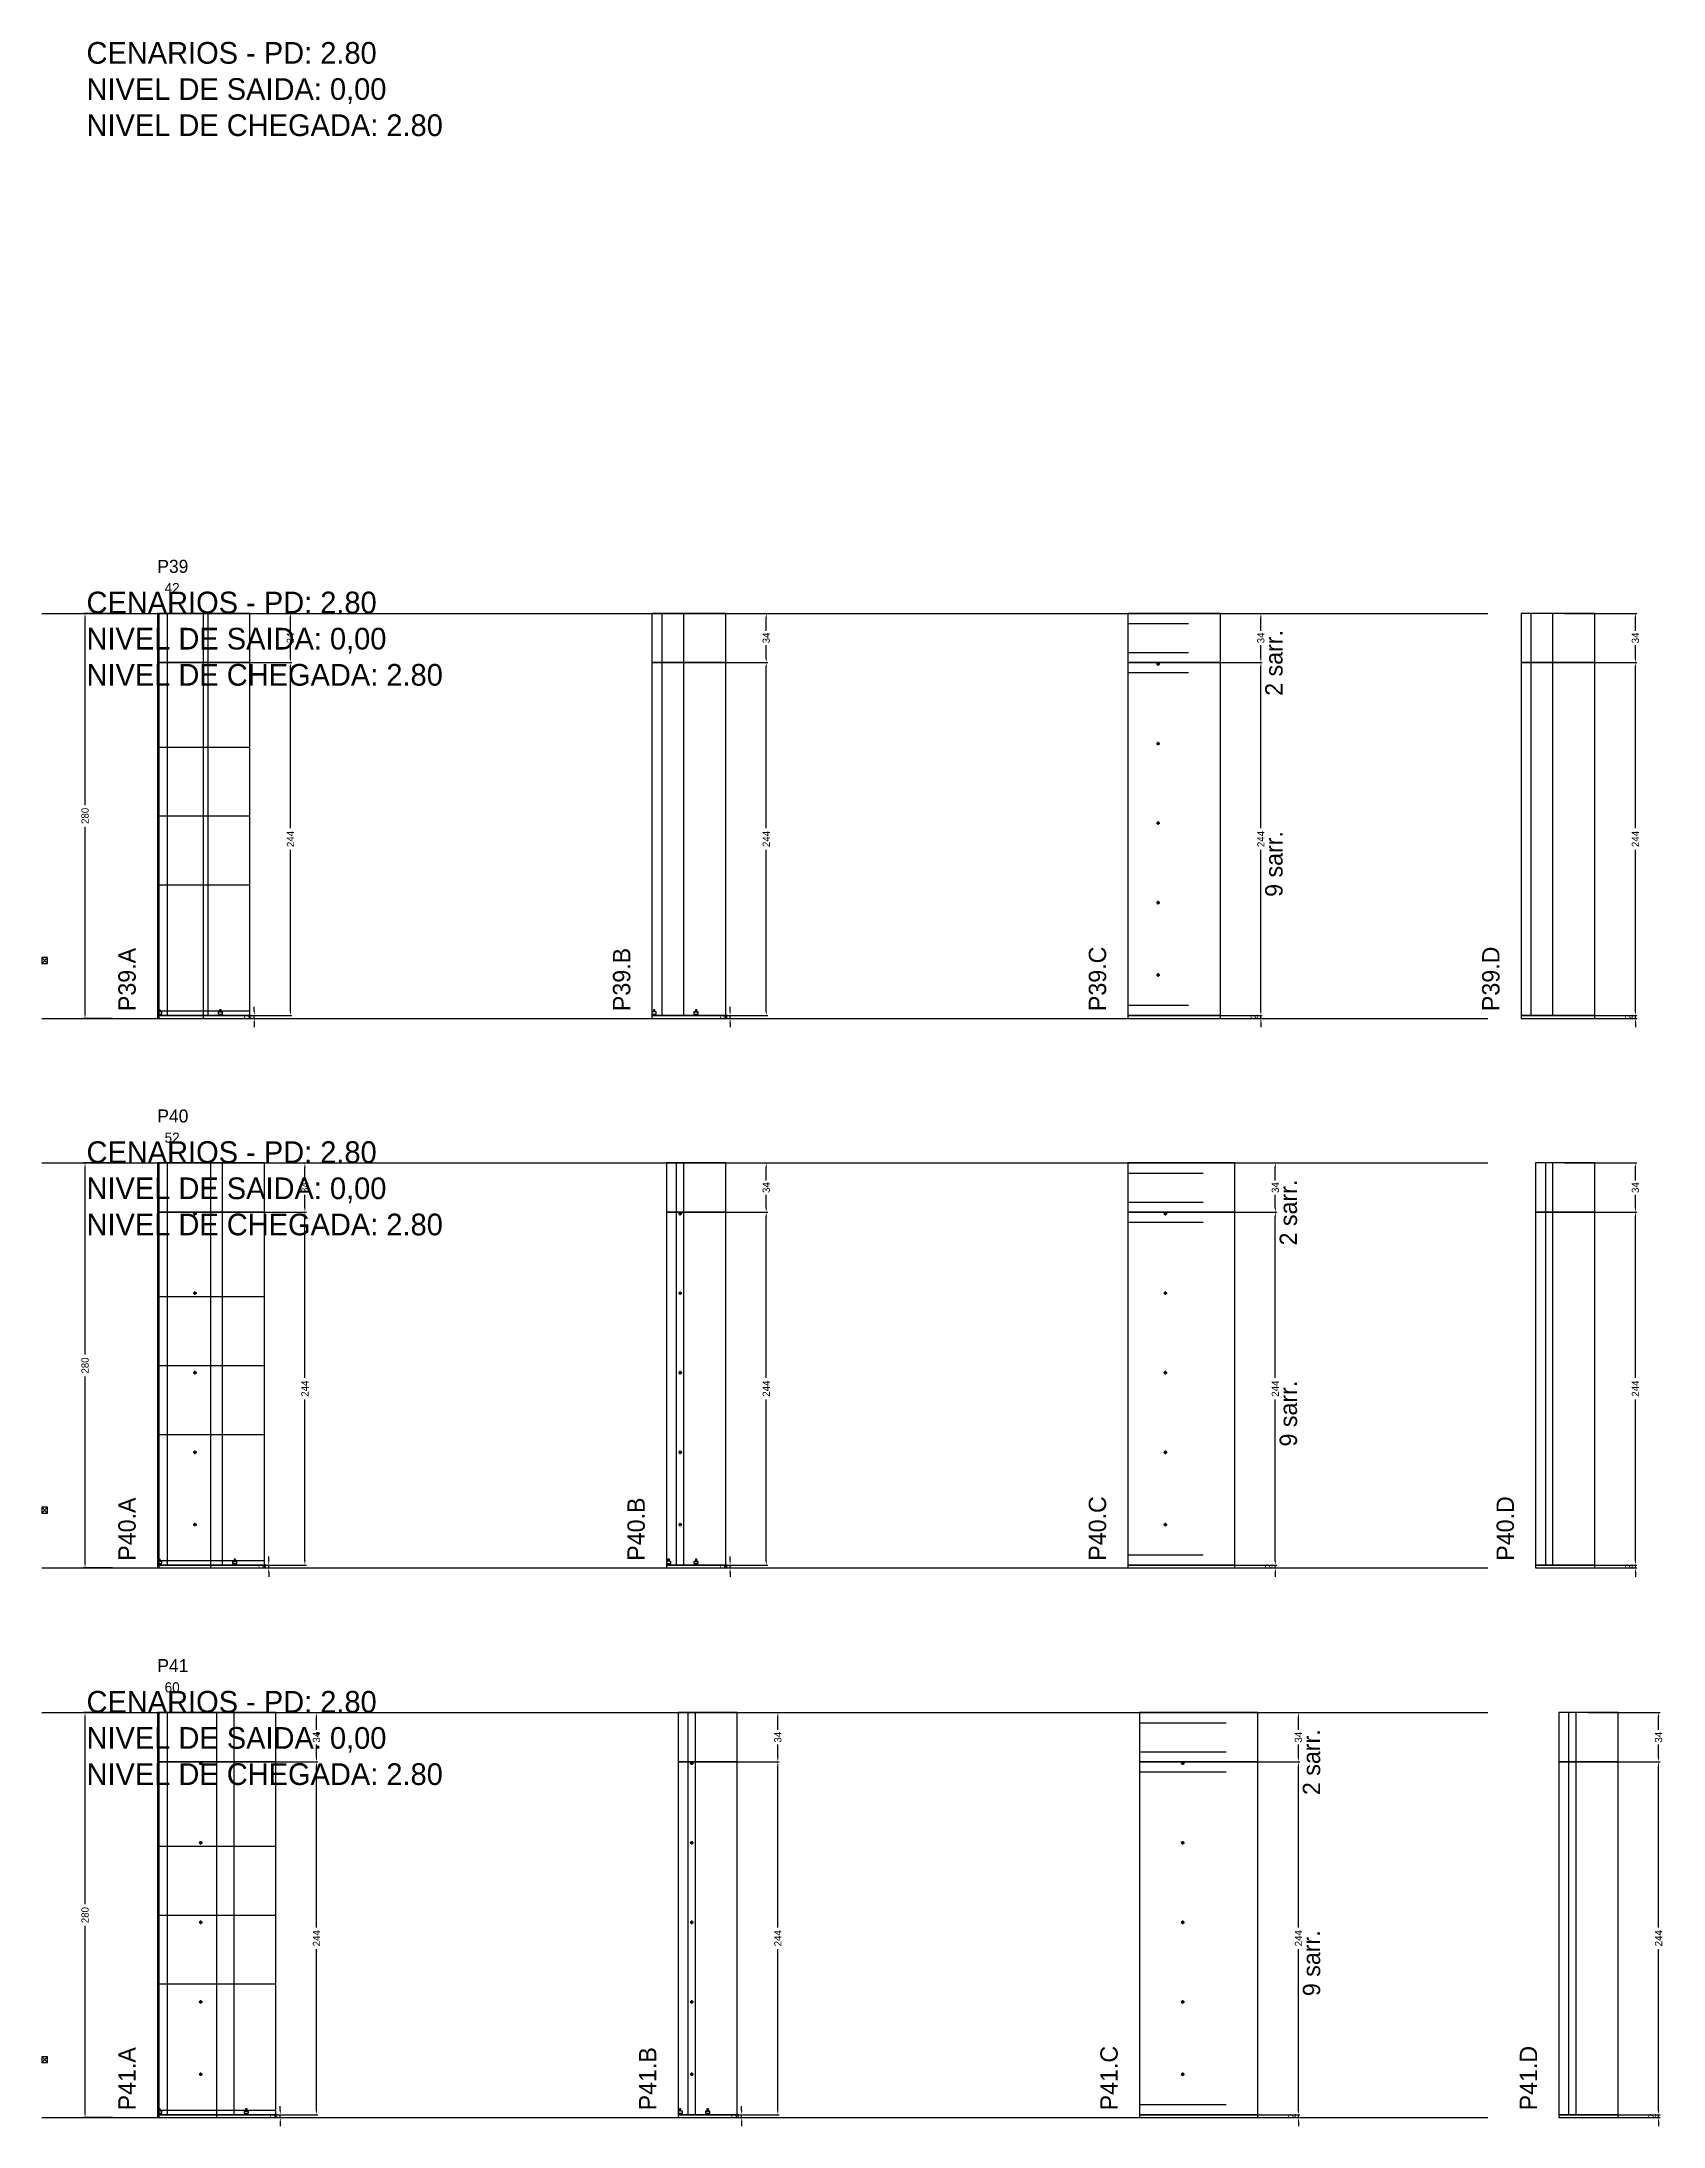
# Model space of a CAD drawing. Header units: centimetres. Extents: x -10500 to 4121, y -45226 to 295.
# Drawn here: x -7000 to -5879, y -1146 to 295 of the extents above; entities that cross this region are included whole.
import ezdxf

# ---------------------------------------------------------------- set-up
doc = ezdxf.new("R2010")
doc.units = ezdxf.units.CM
doc.linetypes.add('DASHED', pattern=[2, -2])
for name, color, linetype in [('CHAPA', 140, 'Continuous'), ('COTA', 241, 'Continuous'), ('COTAS FURACAO', 16, 'Continuous'), ('Madeira', 30, 'Continuous'), ('MEIO_PONT', 160, 'Continuous'), ('NOMENCLATURA', 7, 'Continuous'), ('Nível', 160, 'Continuous'), ('Painéis', 200, 'Continuous'), ('Perfil Metálico', 150, 'Continuous'), ('SARR_2.2x7', 40, 'Continuous'), ('SARRAFO DE PRESSAO', 200, 'Continuous'), ('texto', 7, 'Continuous'), ('TEXTO_GERAL', 7, 'Continuous')]:
    doc.layers.add(name, color=color, linetype=linetype)
doc.dimstyles.new('PAINEL-NOVA', dxfattribs={"dimtxt": 5, "dimasz": 3, "dimexe": 1, "dimexo": 1, "dimgap": 1, "dimtad": 1, "dimcen": 2.5, "dimazin": 3, "dimtfac": 1, "dimtmove": 0, "dimatfit": 3})

# ---------------------------------------------------------------- blocks, each defined once
blk = doc.blocks.new('_CLOSEDFILLED')
at = {"color": 0, "linetype": 'BYBLOCK'}
blk.add_solid([(-1, 0.16), (0, 0), (-1, -0.16)], dxfattribs=at)
blk = doc.blocks.new('*D1')
for p, q in [((-6951, -100), (-6971, -100)), ((-6970, -232.5), (-6970, -103)), ((-6970, -377), (-6970, -247.5)), ((-6951, -380), (-6971, -380))]:
    blk.add_line(p, q)
at = {"layer": 'Defpoints'}
for p in [(-6950, -100), (-6970, -380), (-6950, -380)]:
    blk.add_point(p, dxfattribs=at)
at = {"layer": 'COTA', "xscale": 3, "yscale": 3}
for p, rotation in [((-6970, -100), 90), ((-6970, -380), 270)]:
    blk.add_blockref('_CLOSEDFILLED', p, dxfattribs=dict(at, rotation=rotation))
at = {"layer": 'COTA', "insert": (-6970, -240), "char_height": 5, "attachment_point": 5, "rotation": 90}
blk.add_mtext('280', dxfattribs=at)
blk = doc.blocks.new('MULDURA')
at = {"layer": 'Paineis'}
for p, q in [((0, 0), (4, 4)), ((4, 0), (0, 4))]:
    blk.add_line(p, q, dxfattribs=at)
blk.add_lwpolyline([(0, 0), (4, 0), (4, 4), (0, 4)], close=True, dxfattribs=at)
blk = doc.blocks.new('*D3')
for p, q in [((-6877, -134), (-6827, -134)), ((-6828, -248.5), (-6828, -137)), ((-6828, -375), (-6828, -263.5)), ((-6877, -378), (-6827, -378))]:
    blk.add_line(p, q)
at = {"layer": 'Defpoints'}
for p in [(-6878, -134), (-6878, -378), (-6828, -378)]:
    blk.add_point(p, dxfattribs=at)
at = {"layer": 'COTA', "xscale": 3, "yscale": 3}
for p, rotation in [((-6828, -134), 90), ((-6828, -378), 270)]:
    blk.add_blockref('_CLOSEDFILLED', p, dxfattribs=dict(at, rotation=rotation))
at = {"layer": 'COTA', "insert": (-6828, -256), "char_height": 5, "attachment_point": 5, "rotation": 90}
blk.add_mtext('244', dxfattribs=at)
blk = doc.blocks.new('*D4')
for p, q in [((-6877, -100), (-6827, -100)), ((-6828, -112), (-6828, -103)), ((-6828, -131), (-6828, -122)), ((-6877, -134), (-6827, -134))]:
    blk.add_line(p, q)
at = {"layer": 'Defpoints'}
for p in [(-6878, -100), (-6878, -134), (-6828, -134)]:
    blk.add_point(p, dxfattribs=at)
at = {"layer": 'COTA', "xscale": 3, "yscale": 3}
for p, rotation in [((-6828, -100), 90), ((-6828, -134), 270)]:
    blk.add_blockref('_CLOSEDFILLED', p, dxfattribs=dict(at, rotation=rotation))
at = {"layer": 'COTA', "insert": (-6828, -117), "char_height": 5, "attachment_point": 5, "rotation": 90}
blk.add_mtext('34', dxfattribs=at)
blk = doc.blocks.new('SLIPTEE')
at = {"layer": 'Paineis'}
blk.add_lwpolyline([(0, 0), (3, 0), (3, 1.5), (2, 1.5), (2, 3), (1, 3), (1, 1.5), (0, 1.5)], close=True, dxfattribs=at)
blk = doc.blocks.new('SLIPTDD')
at = {"layer": 'Paineis'}
blk.add_line((0, 1.5), (3, 1.5), dxfattribs=at)
blk.add_lwpolyline([(0, 0), (3, 0), (3, 1.5), (2, 1.5), (2, 3), (1, 3), (1, 1.5), (0, 1.5)], close=True, dxfattribs=at)
blk = doc.blocks.new('*D6')
for p, q in [((-6548, -134), (-6498, -134)), ((-6499, -248.5), (-6499, -137)), ((-6499, -375), (-6499, -263.5)), ((-6548, -378), (-6498, -378))]:
    blk.add_line(p, q)
at = {"layer": 'Defpoints'}
for p in [(-6549, -134), (-6549, -378), (-6499, -378)]:
    blk.add_point(p, dxfattribs=at)
at = {"layer": 'COTA', "xscale": 3, "yscale": 3}
for p, rotation in [((-6499, -134), 90), ((-6499, -378), 270)]:
    blk.add_blockref('_CLOSEDFILLED', p, dxfattribs=dict(at, rotation=rotation))
at = {"layer": 'COTA', "insert": (-6499, -256), "char_height": 5, "attachment_point": 5, "rotation": 90}
blk.add_mtext('244', dxfattribs=at)
blk = doc.blocks.new('*D7')
for p, q in [((-6548, -100), (-6498, -100)), ((-6499, -112), (-6499, -103)), ((-6499, -131), (-6499, -122)), ((-6548, -134), (-6498, -134))]:
    blk.add_line(p, q)
at = {"layer": 'Defpoints'}
for p in [(-6549, -100), (-6549, -134), (-6499, -134)]:
    blk.add_point(p, dxfattribs=at)
at = {"layer": 'COTA', "xscale": 3, "yscale": 3}
for p, rotation in [((-6499, -100), 90), ((-6499, -134), 270)]:
    blk.add_blockref('_CLOSEDFILLED', p, dxfattribs=dict(at, rotation=rotation))
at = {"layer": 'COTA', "insert": (-6499, -117), "char_height": 5, "attachment_point": 5, "rotation": 90}
blk.add_mtext('34', dxfattribs=at)
blk = doc.blocks.new('*D9')
for p, q in [((-6206, -134), (-6156, -134)), ((-6157, -248.5), (-6157, -137)), ((-6157, -375), (-6157, -263.5)), ((-6206, -378), (-6156, -378))]:
    blk.add_line(p, q)
at = {"layer": 'Defpoints'}
for p in [(-6207, -134), (-6207, -378), (-6157, -378)]:
    blk.add_point(p, dxfattribs=at)
at = {"layer": 'COTA', "xscale": 3, "yscale": 3}
for p, rotation in [((-6157, -134), 90), ((-6157, -378), 270)]:
    blk.add_blockref('_CLOSEDFILLED', p, dxfattribs=dict(at, rotation=rotation))
at = {"layer": 'COTA', "insert": (-6157, -256), "char_height": 5, "attachment_point": 5, "rotation": 90}
blk.add_mtext('244', dxfattribs=at)
blk = doc.blocks.new('*D10')
for p, q in [((-6206, -100), (-6156, -100)), ((-6157, -112), (-6157, -103)), ((-6157, -131), (-6157, -122)), ((-6206, -134), (-6156, -134))]:
    blk.add_line(p, q)
at = {"layer": 'Defpoints'}
for p in [(-6207, -100), (-6207, -134), (-6157, -134)]:
    blk.add_point(p, dxfattribs=at)
at = {"layer": 'COTA', "xscale": 3, "yscale": 3}
for p, rotation in [((-6157, -100), 90), ((-6157, -134), 270)]:
    blk.add_blockref('_CLOSEDFILLED', p, dxfattribs=dict(at, rotation=rotation))
at = {"layer": 'COTA', "insert": (-6157, -117), "char_height": 5, "attachment_point": 5, "rotation": 90}
blk.add_mtext('34', dxfattribs=at)
blk = doc.blocks.new('furacao')
at = {"layer": 'COTAS FURACAO'}
for p, q in [((-1.2, 0), (1.2, 0)), ((0, -1.2), (0, 1.2))]:
    blk.add_line(p, q, dxfattribs=at)
blk.add_circle((0, 0), 0.8, dxfattribs=at)
blk = doc.blocks.new('*D12')
for p, q in [((-5947, -134), (-5897, -134)), ((-5898, -248.5), (-5898, -137)), ((-5898, -375), (-5898, -263.5)), ((-5947, -378), (-5897, -378))]:
    blk.add_line(p, q)
at = {"layer": 'Defpoints'}
for p in [(-5948, -134), (-5948, -378), (-5898, -378)]:
    blk.add_point(p, dxfattribs=at)
at = {"layer": 'COTA', "xscale": 3, "yscale": 3}
for p, rotation in [((-5898, -134), 90), ((-5898, -378), 270)]:
    blk.add_blockref('_CLOSEDFILLED', p, dxfattribs=dict(at, rotation=rotation))
at = {"layer": 'COTA', "insert": (-5898, -256), "char_height": 5, "attachment_point": 5, "rotation": 90}
blk.add_mtext('244', dxfattribs=at)
blk = doc.blocks.new('*D13')
for p, q in [((-5947, -100), (-5897, -100)), ((-5898, -112), (-5898, -103)), ((-5898, -131), (-5898, -122)), ((-5947, -134), (-5897, -134))]:
    blk.add_line(p, q)
at = {"layer": 'Defpoints'}
for p in [(-5948, -100), (-5948, -134), (-5898, -134)]:
    blk.add_point(p, dxfattribs=at)
at = {"layer": 'COTA', "xscale": 3, "yscale": 3}
for p, rotation in [((-5898, -100), 90), ((-5898, -134), 270)]:
    blk.add_blockref('_CLOSEDFILLED', p, dxfattribs=dict(at, rotation=rotation))
at = {"layer": 'COTA', "insert": (-5898, -117), "char_height": 5, "attachment_point": 5, "rotation": 90}
blk.add_mtext('34', dxfattribs=at)
blk = doc.blocks.new('*D27')
for p, q in [((-6951, -480), (-6971, -480)), ((-6970, -612.5), (-6970, -483)), ((-6970, -757), (-6970, -627.5)), ((-6951, -760), (-6971, -760))]:
    blk.add_line(p, q)
at = {"layer": 'Defpoints'}
for p in [(-6950, -480), (-6970, -760), (-6950, -760)]:
    blk.add_point(p, dxfattribs=at)
at = {"layer": 'COTA', "xscale": 3, "yscale": 3}
for p, rotation in [((-6970, -480), 90), ((-6970, -760), 270)]:
    blk.add_blockref('_CLOSEDFILLED', p, dxfattribs=dict(at, rotation=rotation))
at = {"layer": 'COTA', "insert": (-6970, -620), "char_height": 5, "attachment_point": 5, "rotation": 90}
blk.add_mtext('280', dxfattribs=at)
blk = doc.blocks.new('*D29')
for p, q in [((-6867, -514), (-6817, -514)), ((-6818, -628.5), (-6818, -517)), ((-6818, -755), (-6818, -643.5)), ((-6867, -758), (-6817, -758))]:
    blk.add_line(p, q)
at = {"layer": 'Defpoints'}
for p in [(-6868, -514), (-6868, -758), (-6818, -758)]:
    blk.add_point(p, dxfattribs=at)
at = {"layer": 'COTA', "xscale": 3, "yscale": 3}
for p, rotation in [((-6818, -514), 90), ((-6818, -758), 270)]:
    blk.add_blockref('_CLOSEDFILLED', p, dxfattribs=dict(at, rotation=rotation))
at = {"layer": 'COTA', "insert": (-6818, -636), "char_height": 5, "attachment_point": 5, "rotation": 90}
blk.add_mtext('244', dxfattribs=at)
blk = doc.blocks.new('*D30')
for p, q in [((-6867, -480), (-6817, -480)), ((-6818, -492), (-6818, -483)), ((-6818, -511), (-6818, -502)), ((-6867, -514), (-6817, -514))]:
    blk.add_line(p, q)
at = {"layer": 'Defpoints'}
for p in [(-6868, -480), (-6868, -514), (-6818, -514)]:
    blk.add_point(p, dxfattribs=at)
at = {"layer": 'COTA', "xscale": 3, "yscale": 3}
for p, rotation in [((-6818, -480), 90), ((-6818, -514), 270)]:
    blk.add_blockref('_CLOSEDFILLED', p, dxfattribs=dict(at, rotation=rotation))
at = {"layer": 'COTA', "insert": (-6818, -497), "char_height": 5, "attachment_point": 5, "rotation": 90}
blk.add_mtext('34', dxfattribs=at)
blk = doc.blocks.new('*D32')
for p, q in [((-6548, -514), (-6498, -514)), ((-6499, -628.5), (-6499, -517)), ((-6499, -755), (-6499, -643.5)), ((-6548, -758), (-6498, -758))]:
    blk.add_line(p, q)
at = {"layer": 'Defpoints'}
for p in [(-6549, -514), (-6549, -758), (-6499, -758)]:
    blk.add_point(p, dxfattribs=at)
at = {"layer": 'COTA', "xscale": 3, "yscale": 3}
for p, rotation in [((-6499, -514), 90), ((-6499, -758), 270)]:
    blk.add_blockref('_CLOSEDFILLED', p, dxfattribs=dict(at, rotation=rotation))
at = {"layer": 'COTA', "insert": (-6499, -636), "char_height": 5, "attachment_point": 5, "rotation": 90}
blk.add_mtext('244', dxfattribs=at)
blk = doc.blocks.new('*D33')
for p, q in [((-6548, -480), (-6498, -480)), ((-6499, -492), (-6499, -483)), ((-6499, -511), (-6499, -502)), ((-6548, -514), (-6498, -514))]:
    blk.add_line(p, q)
at = {"layer": 'Defpoints'}
for p in [(-6549, -480), (-6549, -514), (-6499, -514)]:
    blk.add_point(p, dxfattribs=at)
at = {"layer": 'COTA', "xscale": 3, "yscale": 3}
for p, rotation in [((-6499, -480), 90), ((-6499, -514), 270)]:
    blk.add_blockref('_CLOSEDFILLED', p, dxfattribs=dict(at, rotation=rotation))
at = {"layer": 'COTA', "insert": (-6499, -497), "char_height": 5, "attachment_point": 5, "rotation": 90}
blk.add_mtext('34', dxfattribs=at)
blk = doc.blocks.new('*D35')
for p, q in [((-6196, -514), (-6146, -514)), ((-6147, -628.5), (-6147, -517)), ((-6147, -755), (-6147, -643.5)), ((-6196, -758), (-6146, -758))]:
    blk.add_line(p, q)
at = {"layer": 'Defpoints'}
for p in [(-6197, -514), (-6197, -758), (-6147, -758)]:
    blk.add_point(p, dxfattribs=at)
at = {"layer": 'COTA', "xscale": 3, "yscale": 3}
for p, rotation in [((-6147, -514), 90), ((-6147, -758), 270)]:
    blk.add_blockref('_CLOSEDFILLED', p, dxfattribs=dict(at, rotation=rotation))
at = {"layer": 'COTA', "insert": (-6147, -636), "char_height": 5, "attachment_point": 5, "rotation": 90}
blk.add_mtext('244', dxfattribs=at)
blk = doc.blocks.new('*D36')
for p, q in [((-6196, -480), (-6146, -480)), ((-6147, -492), (-6147, -483)), ((-6147, -511), (-6147, -502)), ((-6196, -514), (-6146, -514))]:
    blk.add_line(p, q)
at = {"layer": 'Defpoints'}
for p in [(-6197, -480), (-6197, -514), (-6147, -514)]:
    blk.add_point(p, dxfattribs=at)
at = {"layer": 'COTA', "xscale": 3, "yscale": 3}
for p, rotation in [((-6147, -480), 90), ((-6147, -514), 270)]:
    blk.add_blockref('_CLOSEDFILLED', p, dxfattribs=dict(at, rotation=rotation))
at = {"layer": 'COTA', "insert": (-6147, -497), "char_height": 5, "attachment_point": 5, "rotation": 90}
blk.add_mtext('34', dxfattribs=at)
blk = doc.blocks.new('*D38')
for p, q in [((-5947, -514), (-5897, -514)), ((-5898, -628.5), (-5898, -517)), ((-5898, -755), (-5898, -643.5)), ((-5947, -758), (-5897, -758))]:
    blk.add_line(p, q)
at = {"layer": 'Defpoints'}
for p in [(-5948, -514), (-5948, -758), (-5898, -758)]:
    blk.add_point(p, dxfattribs=at)
at = {"layer": 'COTA', "xscale": 3, "yscale": 3}
for p, rotation in [((-5898, -514), 90), ((-5898, -758), 270)]:
    blk.add_blockref('_CLOSEDFILLED', p, dxfattribs=dict(at, rotation=rotation))
at = {"layer": 'COTA', "insert": (-5898, -636), "char_height": 5, "attachment_point": 5, "rotation": 90}
blk.add_mtext('244', dxfattribs=at)
blk = doc.blocks.new('*D39')
for p, q in [((-5947, -480), (-5897, -480)), ((-5898, -492), (-5898, -483)), ((-5898, -511), (-5898, -502)), ((-5947, -514), (-5897, -514))]:
    blk.add_line(p, q)
at = {"layer": 'Defpoints'}
for p in [(-5948, -480), (-5948, -514), (-5898, -514)]:
    blk.add_point(p, dxfattribs=at)
at = {"layer": 'COTA', "xscale": 3, "yscale": 3}
for p, rotation in [((-5898, -480), 90), ((-5898, -514), 270)]:
    blk.add_blockref('_CLOSEDFILLED', p, dxfattribs=dict(at, rotation=rotation))
at = {"layer": 'COTA', "insert": (-5898, -497), "char_height": 5, "attachment_point": 5, "rotation": 90}
blk.add_mtext('34', dxfattribs=at)
blk = doc.blocks.new('*D53')
for p, q in [((-6951, -860), (-6971, -860)), ((-6970, -992.5), (-6970, -863)), ((-6970, -1137), (-6970, -1007.5)), ((-6951, -1140), (-6971, -1140))]:
    blk.add_line(p, q)
at = {"layer": 'Defpoints'}
for p in [(-6950, -860), (-6970, -1140), (-6950, -1140)]:
    blk.add_point(p, dxfattribs=at)
at = {"layer": 'COTA', "xscale": 3, "yscale": 3}
for p, rotation in [((-6970, -860), 90), ((-6970, -1140), 270)]:
    blk.add_blockref('_CLOSEDFILLED', p, dxfattribs=dict(at, rotation=rotation))
at = {"layer": 'COTA', "insert": (-6970, -1000), "char_height": 5, "attachment_point": 5, "rotation": 90}
blk.add_mtext('280', dxfattribs=at)
blk = doc.blocks.new('*D55')
for p, q in [((-6859, -894), (-6809, -894)), ((-6810, -1008.5), (-6810, -897)), ((-6810, -1135), (-6810, -1023.5)), ((-6859, -1138), (-6809, -1138))]:
    blk.add_line(p, q)
at = {"layer": 'Defpoints'}
for p in [(-6860, -894), (-6860, -1138), (-6810, -1138)]:
    blk.add_point(p, dxfattribs=at)
at = {"layer": 'COTA', "xscale": 3, "yscale": 3}
for p, rotation in [((-6810, -894), 90), ((-6810, -1138), 270)]:
    blk.add_blockref('_CLOSEDFILLED', p, dxfattribs=dict(at, rotation=rotation))
at = {"layer": 'COTA', "insert": (-6810, -1016), "char_height": 5, "attachment_point": 5, "rotation": 90}
blk.add_mtext('244', dxfattribs=at)
blk = doc.blocks.new('*D56')
for p, q in [((-6859, -860), (-6809, -860)), ((-6810, -872), (-6810, -863)), ((-6810, -891), (-6810, -882)), ((-6859, -894), (-6809, -894))]:
    blk.add_line(p, q)
at = {"layer": 'Defpoints'}
for p in [(-6860, -860), (-6860, -894), (-6810, -894)]:
    blk.add_point(p, dxfattribs=at)
at = {"layer": 'COTA', "xscale": 3, "yscale": 3}
for p, rotation in [((-6810, -860), 90), ((-6810, -894), 270)]:
    blk.add_blockref('_CLOSEDFILLED', p, dxfattribs=dict(at, rotation=rotation))
at = {"layer": 'COTA', "insert": (-6810, -877), "char_height": 5, "attachment_point": 5, "rotation": 90}
blk.add_mtext('34', dxfattribs=at)
blk = doc.blocks.new('*D58')
for p, q in [((-6540, -894), (-6490, -894)), ((-6491, -1008.5), (-6491, -897)), ((-6491, -1135), (-6491, -1023.5)), ((-6540, -1138), (-6490, -1138))]:
    blk.add_line(p, q)
at = {"layer": 'Defpoints'}
for p in [(-6541, -894), (-6541, -1138), (-6491, -1138)]:
    blk.add_point(p, dxfattribs=at)
at = {"layer": 'COTA', "xscale": 3, "yscale": 3}
for p, rotation in [((-6491, -894), 90), ((-6491, -1138), 270)]:
    blk.add_blockref('_CLOSEDFILLED', p, dxfattribs=dict(at, rotation=rotation))
at = {"layer": 'COTA', "insert": (-6491, -1016), "char_height": 5, "attachment_point": 5, "rotation": 90}
blk.add_mtext('244', dxfattribs=at)
blk = doc.blocks.new('*D59')
for p, q in [((-6540, -860), (-6490, -860)), ((-6491, -872), (-6491, -863)), ((-6491, -891), (-6491, -882)), ((-6540, -894), (-6490, -894))]:
    blk.add_line(p, q)
at = {"layer": 'Defpoints'}
for p in [(-6541, -860), (-6541, -894), (-6491, -894)]:
    blk.add_point(p, dxfattribs=at)
at = {"layer": 'COTA', "xscale": 3, "yscale": 3}
for p, rotation in [((-6491, -860), 90), ((-6491, -894), 270)]:
    blk.add_blockref('_CLOSEDFILLED', p, dxfattribs=dict(at, rotation=rotation))
at = {"layer": 'COTA', "insert": (-6491, -877), "char_height": 5, "attachment_point": 5, "rotation": 90}
blk.add_mtext('34', dxfattribs=at)
blk = doc.blocks.new('*D61')
for p, q in [((-6180, -894), (-6130, -894)), ((-6131, -1008.5), (-6131, -897)), ((-6131, -1135), (-6131, -1023.5)), ((-6180, -1138), (-6130, -1138))]:
    blk.add_line(p, q)
at = {"layer": 'Defpoints'}
for p in [(-6181, -894), (-6181, -1138), (-6131, -1138)]:
    blk.add_point(p, dxfattribs=at)
at = {"layer": 'COTA', "xscale": 3, "yscale": 3}
for p, rotation in [((-6131, -894), 90), ((-6131, -1138), 270)]:
    blk.add_blockref('_CLOSEDFILLED', p, dxfattribs=dict(at, rotation=rotation))
at = {"layer": 'COTA', "insert": (-6131, -1016), "char_height": 5, "attachment_point": 5, "rotation": 90}
blk.add_mtext('244', dxfattribs=at)
blk = doc.blocks.new('*D62')
for p, q in [((-6180, -860), (-6130, -860)), ((-6131, -872), (-6131, -863)), ((-6131, -891), (-6131, -882)), ((-6180, -894), (-6130, -894))]:
    blk.add_line(p, q)
at = {"layer": 'Defpoints'}
for p in [(-6181, -860), (-6181, -894), (-6131, -894)]:
    blk.add_point(p, dxfattribs=at)
at = {"layer": 'COTA', "xscale": 3, "yscale": 3}
for p, rotation in [((-6131, -860), 90), ((-6131, -894), 270)]:
    blk.add_blockref('_CLOSEDFILLED', p, dxfattribs=dict(at, rotation=rotation))
at = {"layer": 'COTA', "insert": (-6131, -877), "char_height": 5, "attachment_point": 5, "rotation": 90}
blk.add_mtext('34', dxfattribs=at)
blk = doc.blocks.new('*D64')
for p, q in [((-5931, -894), (-5881, -894)), ((-5882, -1008.5), (-5882, -897)), ((-5882, -1135), (-5882, -1023.5)), ((-5931, -1138), (-5881, -1138))]:
    blk.add_line(p, q)
at = {"layer": 'Defpoints'}
for p in [(-5932, -894), (-5932, -1138), (-5882, -1138)]:
    blk.add_point(p, dxfattribs=at)
at = {"layer": 'COTA', "xscale": 3, "yscale": 3}
for p, rotation in [((-5882, -894), 90), ((-5882, -1138), 270)]:
    blk.add_blockref('_CLOSEDFILLED', p, dxfattribs=dict(at, rotation=rotation))
at = {"layer": 'COTA', "insert": (-5882, -1016), "char_height": 5, "attachment_point": 5, "rotation": 90}
blk.add_mtext('244', dxfattribs=at)
blk = doc.blocks.new('*D65')
for p, q in [((-5931, -860), (-5881, -860)), ((-5882, -872), (-5882, -863)), ((-5882, -891), (-5882, -882)), ((-5931, -894), (-5881, -894))]:
    blk.add_line(p, q)
at = {"layer": 'Defpoints'}
for p in [(-5932, -860), (-5932, -894), (-5882, -894)]:
    blk.add_point(p, dxfattribs=at)
at = {"layer": 'COTA', "xscale": 3, "yscale": 3}
for p, rotation in [((-5882, -860), 90), ((-5882, -894), 270)]:
    blk.add_blockref('_CLOSEDFILLED', p, dxfattribs=dict(at, rotation=rotation))
at = {"layer": 'COTA', "insert": (-5882, -877), "char_height": 5, "attachment_point": 5, "rotation": 90}
blk.add_mtext('34', dxfattribs=at)

msp = doc.modelspace()

# ---------------------------------------------------------------- linework, layer by layer
at = {"layer": 'CHAPA'}
for points in [[(-6920, -380), (-6918.8, -380), (-6918.8, -100), (-6920, -100)], [(-6920, -760), (-6918.8, -760), (-6918.8, -480), (-6920, -480)], [(-6920, -1140), (-6918.8, -1140), (-6918.8, -860), (-6920, -860)]]:
    msp.add_lwpolyline(points, close=True, dxfattribs=at)
at = {"layer": 'Madeira'}
for points in [[(-6920, -192.4), (-6856, -192.4)], [(-6920, -287.6), (-6856, -287.6)], [(-6920, -572.4), (-6846, -572.4)], [(-6920, -667.6), (-6846, -667.6)], [(-6920, -952.4), (-6838, -952.4)], [(-6920, -1047.6), (-6838, -1047.6)]]:
    msp.add_lwpolyline(points, dxfattribs=at)
at = {"layer": 'MEIO_PONT'}
for points in [[(-6920, -240), (-6856, -240)], [(-6920, -620), (-6846, -620)], [(-6920, -1000), (-6838, -1000)]]:
    msp.add_lwpolyline(points, dxfattribs=at)
at = {"layer": 'Nível', "linetype": 'DASHED'}
for points in [[(-7000, -100), (-6000, -100)], [(-7000, -380), (-6000, -380)], [(-7000, -480), (-6000, -480)], [(-7000, -760), (-6000, -760)], [(-7000, -860), (-6000, -860)], [(-7000, -1140), (-6000, -1140)]]:
    msp.add_lwpolyline(points, dxfattribs=at)
at = {"layer": 'Painéis'}
for points in [[(-6920, -134), (-6856, -134), (-6856, -100), (-6920, -100)], [(-6920, -380), (-6856, -380), (-6856, -100), (-6920, -100)], [(-6578, -134), (-6527, -134), (-6527, -100), (-6578, -100)], [(-6249, -134), (-6185, -134), (-6185, -100), (-6249, -100)], [(-5977, -134), (-5926, -134), (-5926, -100), (-5977, -100)], [(-6920, -378), (-6856, -378), (-6856, -134), (-6920, -134)], [(-6578, -378), (-6527, -378), (-6527, -134), (-6578, -134)], [(-6249, -378), (-6185, -378), (-6185, -134), (-6249, -134)], [(-5977, -378), (-5926, -378), (-5926, -134), (-5977, -134)], [(-6920, -380), (-6856, -380), (-6856, -378), (-6920, -378)], [(-6578, -380), (-6527, -380), (-6527, -378), (-6578, -378)], [(-6249, -380), (-6185, -380), (-6185, -378), (-6249, -378)], [(-5977, -380), (-5926, -380), (-5926, -378), (-5977, -378)], [(-6920, -514), (-6846, -514), (-6846, -480), (-6920, -480)], [(-6920, -760), (-6846, -760), (-6846, -480), (-6920, -480)], [(-6568, -514), (-6527, -514), (-6527, -480), (-6568, -480)], [(-6249, -514), (-6175, -514), (-6175, -480), (-6249, -480)], [(-5967, -514), (-5926, -514), (-5926, -480), (-5967, -480)], [(-6920, -758), (-6846, -758), (-6846, -514), (-6920, -514)], [(-6568, -758), (-6527, -758), (-6527, -514), (-6568, -514)], [(-6249, -758), (-6175, -758), (-6175, -514), (-6249, -514)], [(-5967, -758), (-5926, -758), (-5926, -514), (-5967, -514)], [(-6920, -760), (-6846, -760), (-6846, -758), (-6920, -758)], [(-6568, -760), (-6527, -760), (-6527, -758), (-6568, -758)], [(-6249, -760), (-6175, -760), (-6175, -758), (-6249, -758)], [(-5967, -760), (-5926, -760), (-5926, -758), (-5967, -758)], [(-6920, -894), (-6838, -894), (-6838, -860), (-6920, -860)], [(-6920, -1140), (-6838, -1140), (-6838, -860), (-6920, -860)], [(-6560, -894), (-6519, -894), (-6519, -860), (-6560, -860)], [(-6241, -894), (-6159, -894), (-6159, -860), (-6241, -860)], [(-5951, -894), (-5910, -894), (-5910, -860), (-5951, -860)], [(-6920, -1138), (-6838, -1138), (-6838, -894), (-6920, -894)], [(-6560, -1138), (-6519, -1138), (-6519, -894), (-6560, -894)], [(-6241, -1138), (-6159, -1138), (-6159, -894), (-6241, -894)], [(-5951, -1138), (-5910, -1138), (-5910, -894), (-5951, -894)], [(-6920, -1140), (-6838, -1140), (-6838, -1138), (-6920, -1138)], [(-6560, -1140), (-6519, -1140), (-6519, -1138), (-6560, -1138)], [(-6241, -1140), (-6159, -1140), (-6159, -1138), (-6241, -1138)], [(-5951, -1140), (-5910, -1140), (-5910, -1138), (-5951, -1138)]]:
    msp.add_lwpolyline(points, close=True, dxfattribs=at)
at = {"layer": 'Perfil Metálico'}
for p, q in [((-6888, -380), (-6888, -100)), ((-6883, -760), (-6883, -480)), ((-6879, -1140), (-6879, -860))]:
    msp.add_line(p, q, dxfattribs=at)
at = {"layer": 'SARR_2.2x7'}
for points in [[(-6913, -134), (-6913, -100)], [(-6885, -134), (-6885, -100)], [(-6571, -134), (-6571, -100)], [(-6556, -134), (-6556, -100)], [(-5970, -134), (-5970, -100)], [(-5955, -134), (-5955, -100)], [(-6249, -107), (-6207, -107)], [(-6249, -127), (-6207, -127)], [(-6249, -141), (-6207, -141)], [(-6249, -371), (-6207, -371)], [(-6913, -514), (-6913, -480)], [(-6875, -514), (-6875, -480)], [(-6561, -514), (-6561, -480)], [(-6556, -514), (-6556, -480)], [(-6249, -487), (-6197, -487)], [(-5960, -514), (-5960, -480)], [(-5955, -514), (-5955, -480)], [(-6249, -507), (-6197, -507)], [(-6249, -521), (-6197, -521)], [(-6249, -751), (-6197, -751)], [(-6913, -894), (-6913, -860)], [(-6867, -894), (-6867, -860)], [(-6553, -894), (-6553, -860)], [(-6548, -894), (-6548, -860)], [(-5944, -894), (-5944, -860)], [(-5939, -894), (-5939, -860)], [(-6241, -867), (-6181, -867)], [(-6241, -887), (-6181, -887)], [(-6241, -901), (-6181, -901)], [(-6241, -1131), (-6181, -1131)]]:
    msp.add_lwpolyline(points, dxfattribs=at)
at = {"layer": 'SARR_2.2x7', "linetype": 'DASHED'}
for points in [[(-6913, -378), (-6913, -134)], [(-6885, -378), (-6885, -134)], [(-6571, -378), (-6571, -134)], [(-6556, -378), (-6556, -134)], [(-5970, -378), (-5970, -134)], [(-5955, -378), (-5955, -134)], [(-6913, -758), (-6913, -514)], [(-6875, -758), (-6875, -514)], [(-6561, -758), (-6561, -514)], [(-6556, -758), (-6556, -514)], [(-5960, -758), (-5960, -514)], [(-5955, -758), (-5955, -514)], [(-6913, -1138), (-6913, -894)], [(-6867, -1138), (-6867, -894)], [(-6553, -1138), (-6553, -894)], [(-6548, -1138), (-6548, -894)], [(-5944, -1138), (-5944, -894)], [(-5939, -1138), (-5939, -894)]]:
    msp.add_lwpolyline(points, dxfattribs=at)
at = {"layer": 'SARRAFO DE PRESSAO'}
for points in [[(-6920, -380), (-6856, -380), (-6856, -375), (-6920, -375)], [(-6920, -760), (-6846, -760), (-6846, -755), (-6920, -755)], [(-6920, -1140), (-6838, -1140), (-6838, -1135), (-6920, -1135)]]:
    msp.add_lwpolyline(points, close=True, dxfattribs=at)

# ---------------------------------------------------------------- block references
at = {"layer": 'COTA'}
for name, p in [('furacao', (-6228, -135)), ('furacao', (-6228, -190)), ('furacao', (-6228, -245)), ('furacao', (-6228, -300)), ('MULDURA', (-7000, -342)), ('furacao', (-6228, -350)), ('SLIPTEE', (-6920, -377)), ('SLIPTDD', (-6878, -377)), ('SLIPTEE', (-6578, -377)), ('SLIPTDD', (-6549, -377)), ('furacao', (-6894, -515)), ('furacao', (-6558.5, -515)), ('furacao', (-6223, -515)), ('furacao', (-6894, -570)), ('furacao', (-6558.5, -570)), ('furacao', (-6223, -570)), ('furacao', (-6894, -625)), ('furacao', (-6558.5, -625)), ('furacao', (-6223, -625)), ('furacao', (-6894, -680)), ('furacao', (-6558.5, -680)), ('furacao', (-6223, -680)), ('MULDURA', (-7000, -722)), ('furacao', (-6894, -730)), ('furacao', (-6558.5, -730)), ('furacao', (-6223, -730)), ('SLIPTEE', (-6920, -757)), ('SLIPTDD', (-6868, -757)), ('SLIPTEE', (-6568, -757)), ('SLIPTDD', (-6549, -757)), ('furacao', (-6890, -895)), ('furacao', (-6550.5, -895)), ('furacao', (-6211, -895)), ('furacao', (-6890, -950)), ('furacao', (-6550.5, -950)), ('furacao', (-6211, -950)), ('furacao', (-6890, -1005)), ('furacao', (-6550.5, -1005)), ('furacao', (-6211, -1005)), ('furacao', (-6890, -1060)), ('furacao', (-6550.5, -1060)), ('furacao', (-6211, -1060)), ('MULDURA', (-7000, -1102)), ('furacao', (-6890, -1110)), ('furacao', (-6550.5, -1110)), ('furacao', (-6211, -1110)), ('SLIPTEE', (-6920, -1137)), ('SLIPTDD', (-6860, -1137)), ('SLIPTEE', (-6560, -1137)), ('SLIPTDD', (-6541, -1137))]:
    msp.add_blockref(name, p, dxfattribs=at)

# ---------------------------------------------------------------- texts
at = {"layer": 'NOMENCLATURA'}
for s, p in [('CENARIOS - PD: 2.80', (-6969, 280)), ('NIVEL DE SAIDA: 0,00', (-6969, 255)), ('NIVEL DE CHEGADA: 2.80', (-6969, 230)), ('CENARIOS - PD: 2.80', (-6969, -100)), ('NIVEL DE SAIDA: 0,00', (-6969, -125)), ('NIVEL DE CHEGADA: 2.80', (-6969, -150)), ('CENARIOS - PD: 2.80', (-6969, -480)), ('NIVEL DE SAIDA: 0,00', (-6969, -505)), ('NIVEL DE CHEGADA: 2.80', (-6969, -530)), ('CENARIOS - PD: 2.80', (-6969, -860)), ('NIVEL DE SAIDA: 0,00', (-6969, -885)), ('NIVEL DE CHEGADA: 2.80', (-6969, -910))]:
    msp.add_text(s, height=15, dxfattribs=at).set_placement(p)
for s, p in [('2 sarr.', (-6142, -157)), ('9 sarr.', (-6142, -296)), ('P39.A', (-6935, -375)), ('P39.C', (-6264, -375)), ('P39.D', (-5992, -375)), ('P39.B', (-6593, -375)), ('2 sarr.', (-6132, -537)), ('9 sarr.', (-6132, -676)), ('P40.A', (-6935, -755)), ('P40.B', (-6583, -755)), ('P40.C', (-6264, -755)), ('P40.D', (-5982, -755)), ('2 sarr.', (-6116, -917)), ('9 sarr.', (-6116, -1056)), ('P41.A', (-6935, -1135)), ('P41.B', (-6575, -1135)), ('P41.C', (-6256, -1135)), ('P41.D', (-5966, -1135))]:
    msp.add_text(s, height=12, rotation=90, dxfattribs=at).set_placement(p)
at = {"layer": 'texto'}
for s, p in [('42', (-6915, -86)), ('52', (-6915, -466)), ('60', (-6915, -846))]:
    msp.add_text(s, height=7, dxfattribs=at).set_placement(p)
at = {"layer": 'TEXTO_GERAL'}
for s, p in [('P39', (-6920, -72)), ('P40', (-6920, -452)), ('P41', (-6920, -832))]:
    msp.add_text(s, height=9, dxfattribs=at).set_placement(p)

# ---------------------------------------------------------------- dimensions: what is measured, and where the dimension line sits
at = {"layer": 'COTA'}
for base, p1, p2, picture, middle in [((-6970, -380), (-6950, -380), (-6950, -100), '*D1', (-6970, -240)), ((-6828, -134), (-6878, -134), (-6878, -100), '*D4', (-6828, -117)), ((-6499, -134), (-6549, -134), (-6549, -100), '*D7', (-6499, -117)), ((-6157, -134), (-6207, -134), (-6207, -100), '*D10', (-6157, -117)), ((-5898, -134), (-5948, -134), (-5948, -100), '*D13', (-5898, -117)), ((-6828, -378), (-6878, -378), (-6878, -134), '*D3', (-6828, -256)), ((-6499, -378), (-6549, -378), (-6549, -134), '*D6', (-6499, -256)), ((-6157, -378), (-6207, -378), (-6207, -134), '*D9', (-6157, -256)), ((-5898, -378), (-5948, -378), (-5948, -134), '*D12', (-5898, -256)), ((-6970, -760), (-6950, -760), (-6950, -480), '*D27', (-6970, -620)), ((-6818, -514), (-6868, -514), (-6868, -480), '*D30', (-6818, -497)), ((-6499, -514), (-6549, -514), (-6549, -480), '*D33', (-6499, -497)), ((-6147, -514), (-6197, -514), (-6197, -480), '*D36', (-6147, -497)), ((-5898, -514), (-5948, -514), (-5948, -480), '*D39', (-5898, -497)), ((-6818, -758), (-6868, -758), (-6868, -514), '*D29', (-6818, -636)), ((-6499, -758), (-6549, -758), (-6549, -514), '*D32', (-6499, -636)), ((-6147, -758), (-6197, -758), (-6197, -514), '*D35', (-6147, -636)), ((-5898, -758), (-5948, -758), (-5948, -514), '*D38', (-5898, -636)), ((-6970, -1140), (-6950, -1140), (-6950, -860), '*D53', (-6970, -1000)), ((-6810, -894), (-6860, -894), (-6860, -860), '*D56', (-6810, -877)), ((-6491, -894), (-6541, -894), (-6541, -860), '*D59', (-6491, -877)), ((-6131, -894), (-6181, -894), (-6181, -860), '*D62', (-6131, -877)), ((-5882, -894), (-5932, -894), (-5932, -860), '*D65', (-5882, -877)), ((-6810, -1138), (-6860, -1138), (-6860, -894), '*D55', (-6810, -1016)), ((-6491, -1138), (-6541, -1138), (-6541, -894), '*D58', (-6491, -1016)), ((-6131, -1138), (-6181, -1138), (-6181, -894), '*D61', (-6131, -1016)), ((-5882, -1138), (-5932, -1138), (-5932, -894), '*D64', (-5882, -1016))]:
    dim = msp.add_linear_dim(base=base, p1=p1, p2=p2, angle=90, dimstyle='PAINEL-NOVA', dxfattribs=at)
    dim.commit()
    dim.dimension.update_dxf_attribs({"geometry": picture, "text_midpoint": middle})
for base, p1, p2 in [((-6853, -380), (-6878, -380), (-6878, -378)), ((-6524, -380), (-6549, -380), (-6549, -378)), ((-6157, -380), (-6207, -380), (-6207, -378)), ((-5898, -380), (-5948, -380), (-5948, -378)), ((-6843, -760), (-6868, -760), (-6868, -758)), ((-6524, -760), (-6549, -760), (-6549, -758)), ((-6147, -760), (-6197, -760), (-6197, -758)), ((-5898, -760), (-5948, -760), (-5948, -758)), ((-6835, -1140), (-6860, -1140), (-6860, -1138)), ((-6516, -1140), (-6541, -1140), (-6541, -1138)), ((-6131, -1140), (-6181, -1140), (-6181, -1138)), ((-5882, -1140), (-5932, -1140), (-5932, -1138))]:
    msp.add_linear_dim(base=base, p1=p1, p2=p2, angle=90, dimstyle='PAINEL-NOVA', dxfattribs=at).render()

doc.saveas('drawing.dxf')
